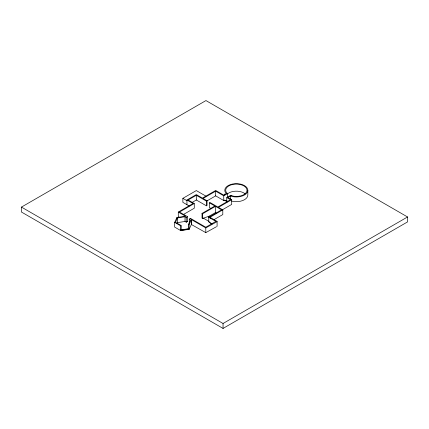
<?xml version="1.0" encoding="UTF-8"?>
<svg xmlns="http://www.w3.org/2000/svg" width="429" height="429" viewBox="0 0 429 429"><rect width="100%" height="100%" fill="white"/><g stroke="black" fill="none" stroke-linecap="round" stroke-linejoin="round"><path stroke-width="0.64" d="M217.095 226.34L217.106 221.396L209.974 217.278L222.801 209.872L222.801 214.575L213.873 219.734M217.106 221.632L205.797 227.922L191.543 219.691L191.355 224.501L189.119 229.322L180.77 230.614L174.657 227.086L174.657 222.383L176.893 217.562L185.43 216.162L178.292 212.044L178.292 216.747L179.392 217.38M183.489 214.452L194.278 208.226L194.278 203.518L179.515 212.044L187.564 216.688L187.564 221.396L186.24 222.163L186.24 217.455L185.017 216.752L177.509 217.916L175.493 222.249L180.995 225.423L180.995 230.132L182.245 229.939M177.005 223.702L177.509 222.619L177.509 217.916M180.77 230.614L180.995 225.423M188.503 228.968L188.503 224.265L190.514 219.927L189.296 219.219L190.621 218.452L205.797 227.22L215.884 221.396L208.751 217.278L208.751 221.981L212.082 223.906M189.119 229.322L189.119 224.619L191.355 219.798M208.483 217.063L209.357 216.103L215.465 212.575L216.581 213.218M190.444 218.554L189.296 219.219L189.296 223.337M186.24 217.455L187.387 216.79M187.564 221.396L186.24 222.163L185.017 221.455L177.509 222.619M21.45 207.094L205.952 100.574L407.55 216.967L407.55 221.906L223.048 328.426L21.45 212.033L21.45 207.094L223.048 323.487L407.55 216.967M189.162 205.979L182.867 202.343L182.867 198.343L196.316 190.578L205.936 196.133M186.942 204.697L186.942 199.989L196.316 194.578L202.429 198.107L215.669 190.46L223.745 195.12L227.027 193.227L227.638 193.576L227.638 197.426M191.967 202.499L196.316 199.989L206.424 205.829L207.035 205.475L207.035 200.767L206.424 201.121L196.316 195.286L188.165 199.989L194.278 203.518M178.292 212.044L193.055 203.518L186.942 199.989M227.638 193.576L223.745 195.828L215.669 191.168L203.04 198.461L207.035 200.767M207.057 200.847L215.669 195.871L223.745 200.531L224.356 200.182L226.984 200.547M211.052 208.499L209.422 207.556L209.422 202.853L210.033 202.499L217.846 207.009L230.475 199.716L226.743 197.554L226.743 202.263M226.743 197.554L230.652 195.297L233.585 196.209A10.661 6.156 0 0 0 246.965 190.798A10.661 6.156 0 0 0 235.414 184.127A10.661 6.156 0 0 0 226.045 191.854L227.027 193.227M231.263 195.651L227.965 197.554L231.698 199.716L231.698 204.418L221.911 210.071M210.467 216.747L209.357 216.103L202.633 218.458L202.021 218.104L202.021 213.401L214.854 205.99L209.422 202.853M202.021 213.401L202.633 213.755L215.465 206.344L221.578 209.872L208.751 217.278M231.698 199.716L218.458 207.363L222.801 209.872M191.355 224.501L205.797 232.631L216.484 226.694M183.494 229.746L184.749 229.547M186.626 229.258L187.875 229.065M226.877 201.051L224.356 200.182L227.354 201.909M182.867 198.343L186.942 200.697M203.244 218.104L209.357 221.632M211.556 223.836L209.357 222.34M188.503 224.265L189.119 224.619M174.657 222.383L180.77 225.911M210.768 218.286L209.974 217.514M247.833 190.304L247.833 195.007A11.524 6.655 0 0 1 231.617 201.088M230.545 199.008L230.545 196.069A11.524 6.655 0 0 0 247.656 191.457A11.524 6.655 0 0 0 234.304 183.751A11.524 6.655 0 0 0 226.324 193.629M223.745 195.828L223.745 200.531M223.048 323.487L223.048 328.426M215.669 191.168L215.669 195.871M215.465 206.344L215.465 212.575M206.424 201.121L206.424 205.829M205.797 227.922L205.797 232.631M202.633 213.755L202.633 218.458M196.316 195.286L196.316 199.989M191.543 219.691L191.543 224.399M185.017 216.752L185.017 221.455M176.893 217.562L176.893 218.736M224.78 195.007A11.524 6.655 0 0 1 224.957 193.854M227.477 193.903A10.661 6.156 0 0 1 245.211 193.903M180.995 229.896L180.77 230.378L189.119 229.086L188.503 228.732L180.995 229.896"/></g></svg>
